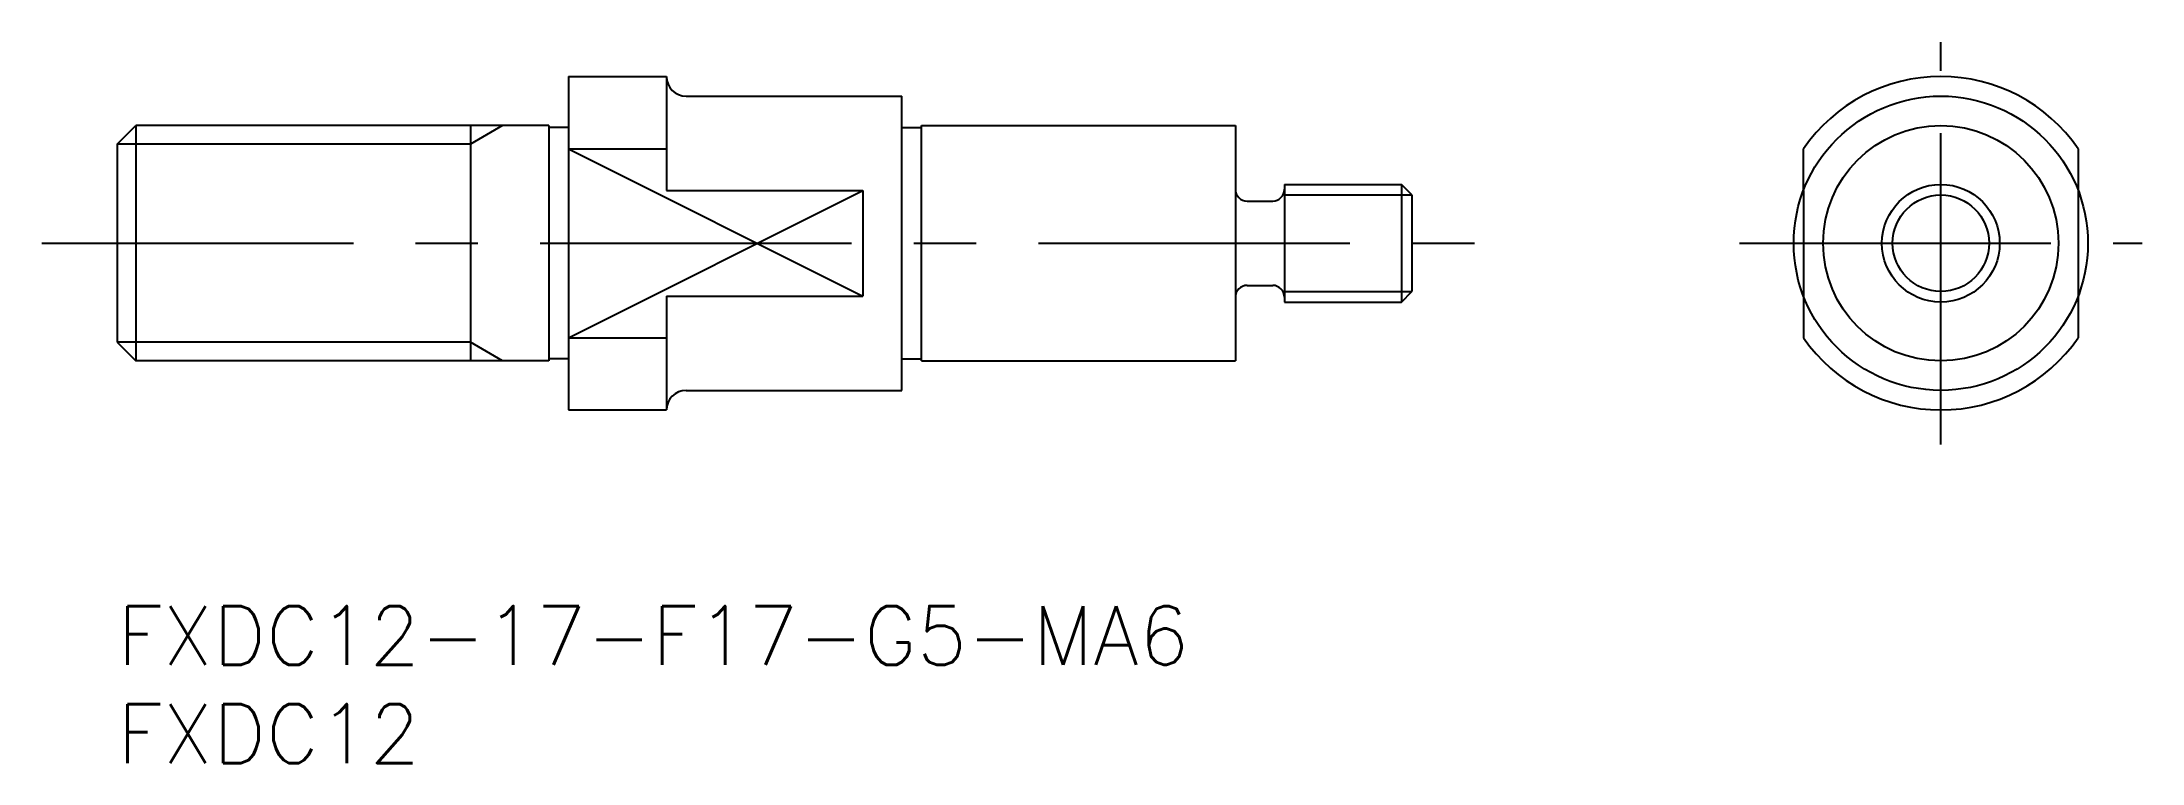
# Model space of a CAD drawing. Extents: x -4 to 103, y -8 to 29.
import ezdxf

# ---------------------------------------------------------------- set-up
doc = ezdxf.new("R2010")
doc.units = 0
doc.header["$LTSCALE"] = 0.5
doc.linetypes.add('CENTER', pattern=[50.8, 31.75, -6.35, 6.35, -6.35])
doc.linetypes.add('DASHED', pattern=[19.05, 12.7, -6.35])
doc.layers.get('0').update_dxf_attribs({"linetype": 'CONTINUOUS'})
for name, color, linetype in [('MSM_CENTER', 1, 'CENTER'), ('MSM_CONTINUOUS', 7, 'CONTINUOUS'), ('MSM_DASHED', 4, 'DASHED'), ('MSM_NARROW', 5, 'CONTINUOUS'), ('MSM_PART_NUMBER', 7, 'CONTINUOUS')]:
    doc.layers.add(name, color=color, linetype=linetype)
doc.styles.get("Standard").update_dxf_attribs({"font": 'txt.shx', "height": 3, "bigfont": 'bigfont.shx'})

# ---------------------------------------------------------------- blocks, each defined once
blk = doc.blocks.new('*U12')
at = {"layer": 'MSM_PART_NUMBER'}
blk.add_text('FXDC12-17-F17-G5-MA6', height=3, dxfattribs=at).set_placement((0, -3))
blk = doc.blocks.new('*U13')
at = {"layer": 'MSM_PART_NUMBER'}
blk.add_text('FXDC12', height=3, dxfattribs=at).set_placement((0, -8))

msp = doc.modelspace()

# ---------------------------------------------------------------- linework, layer by layer
msp.add_circle((92.96, 18.5), 3)
at = {"layer": 'MSM_CENTER'}
for p, q in [((92.96, 8.24), (92.96, 28.76)), ((-3.84, 18.5), (69.72, 18.5)), ((82.69, 18.5), (103.22, 18.5))]:
    msp.add_line(p, q, dxfattribs=at)
at = {"layer": 'MSM_CONTINUOUS'}
for p, q in [((23, 27), (23, 10)), ((23, 27), (28, 27)), ((28, 27), (28, 21.19)), ((29, 26), (40, 26)), ((40, 11), (40, 26)), ((0, 23.55), (0.95, 24.5)), ((0, 23.55), (0, 13.45)), ((0.95, 24.5), (0.95, 12.5)), ((22, 24.5), (0.95, 24.5)), ((18, 24.5), (18, 12.5)), ((22, 24.5), (22, 12.5)), ((23, 24.4), (22, 24.4)), ((40, 24.4), (41, 24.4)), ((41, 24.5), (57, 24.5)), ((41, 12.5), (41, 24.5)), ((57, 24.5), (57, 12.5)), ((23, 23.32), (28, 23.32)), ((85.96, 21.19), (85.96, 23.32)), ((99.96, 23.32), (99.96, 21.19)), ((59.5, 21.5), (65.46, 21.5)), ((59.5, 21.5), (59.5, 15.5)), ((66, 20.96), (65.46, 21.5)), ((65.46, 21.5), (65.46, 15.5)), ((28, 21.19), (38, 21.19)), ((38, 21.19), (38, 15.81)), ((57.6, 20.65), (58.9, 20.65)), ((66, 20.96), (66, 16.04)), ((57.6, 16.35), (58.9, 16.35)), ((28, 15.81), (38, 15.81)), ((28, 15.81), (28, 10)), ((59.5, 15.5), (65.46, 15.5)), ((65.46, 15.5), (66, 16.04)), ((85.96, 15.81), (85.96, 13.68)), ((99.96, 15.81), (99.96, 13.68)), ((0, 13.45), (0.95, 12.5)), ((23, 13.68), (28, 13.68)), ((22, 12.5), (0.95, 12.5)), ((23, 12.6), (22, 12.6)), ((40, 12.6), (41, 12.6)), ((41, 12.5), (57, 12.5)), ((29, 11), (40, 11)), ((23, 10), (28, 10))]:
    msp.add_line(p, q, dxfattribs=at)
for radius in [7.5, 6]:
    msp.add_circle((92.96, 18.5), radius, dxfattribs=at)
for centre, radius, start, end in [((29, 27), 1, 180, 270), ((92.96, 18.5), 8.5, 34.5603, 145.4397), ((57.6, 21.25), 0.6, 180, 270), ((58.9, 21.25), 0.6, 270, 0), ((57.6, 15.75), 0.6, 90, 180), ((58.9, 15.75), 0.6, 0, 90), ((92.96, 18.5), 8.5, 214.5603, 325.4397), ((29, 10), 1, 90, 180)]:
    msp.add_arc(centre, radius, start, end, dxfattribs=at)
at = {"layer": 'MSM_DASHED'}
for p, q in [((85.96, 21.19), (85.96, 15.81)), ((99.96, 21.19), (99.96, 15.81))]:
    msp.add_line(p, q, dxfattribs=at)
at = {"layer": 'MSM_NARROW'}
for p, q in [((18, 23.55), (0, 23.55)), ((19.64, 24.5), (18, 23.55)), ((23, 23.32), (38, 15.81)), ((23, 13.68), (38, 21.19)), ((59.5, 20.96), (66, 20.96)), ((59.5, 16.04), (66, 16.04)), ((18, 13.45), (0, 13.45)), ((19.64, 12.5), (18, 13.45))]:
    msp.add_line(p, q, dxfattribs=at)
msp.add_circle((92.96, 18.5), 2.46, dxfattribs=at)

# ---------------------------------------------------------------- block references
at = {"layer": 'MSM_CONTINUOUS'}
for name in ['*U12', '*U13']:
    msp.add_blockref(name, (0, 0), dxfattribs=at)

doc.saveas('drawing.dxf')
